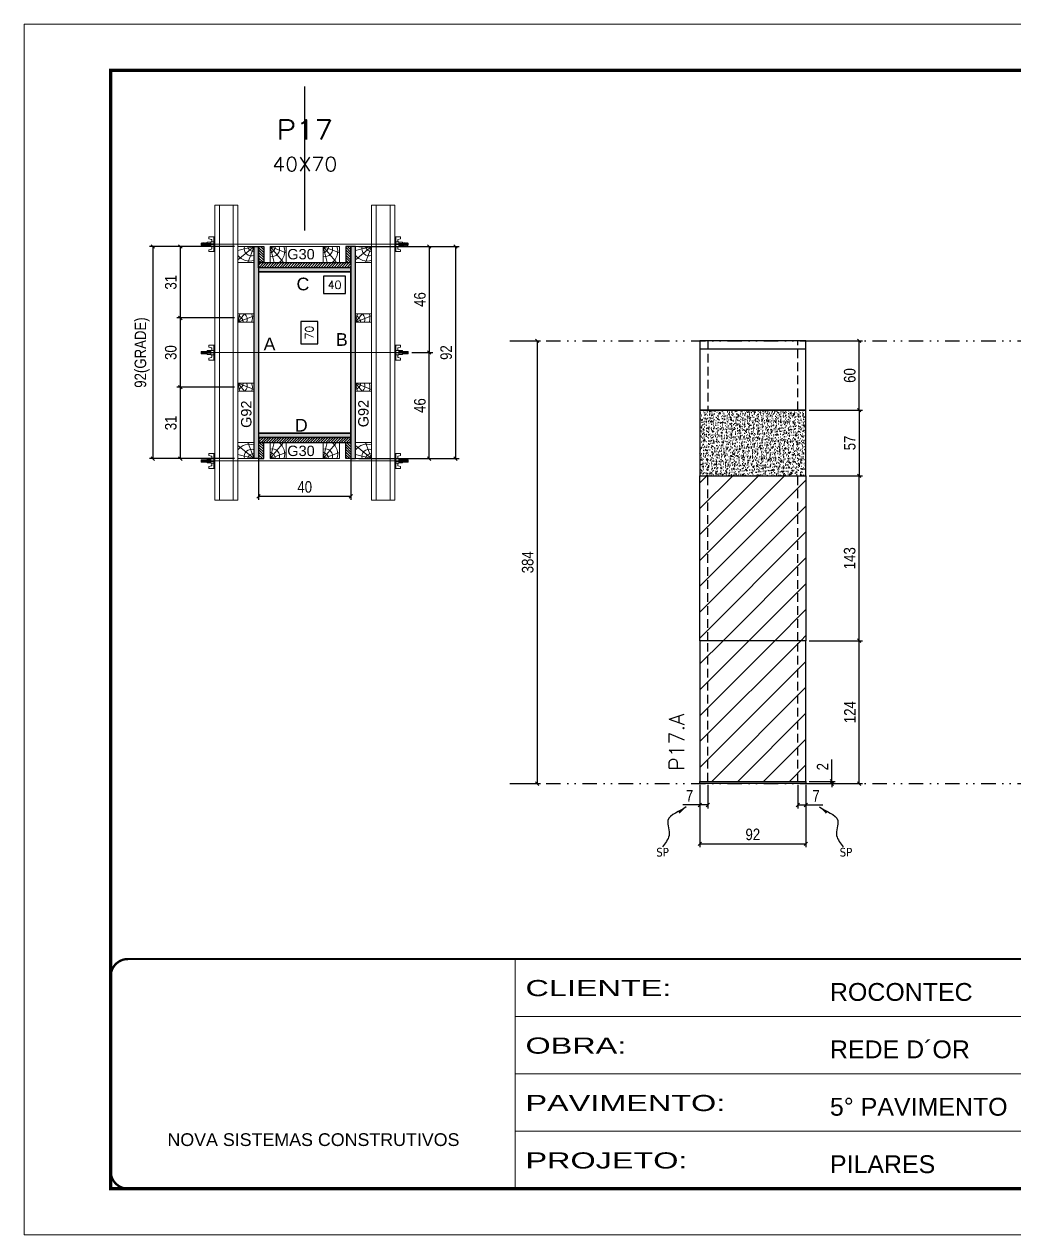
# Model space of a CAD drawing. Extents: x 28748 to 35002, y 14885 to 43501.
# Drawn here: x 33517 to 34375, y 35559 to 36609 of the extents above; entities that cross this region are included whole.
import ezdxf
from ezdxf.enums import TextEntityAlignment as Align

# ---------------------------------------------------------------- set-up
doc = ezdxf.new("R2010")
doc.units = 0
for name, pattern in [('CONTINUO', [0]), ('DASHED', [0.75, 0.5, -0.25]), ('DIVIDE2', [0.625, 0.25, -0.125, 0, -0.125, 0, -0.125]), ('HIDDEN', [0.375, 0.25, -0.125])]:
    doc.linetypes.add(name, pattern=pattern)
for name, color, linetype in [('CHAPA', 1, 'Continuous'), ('COTA', 241, 'Continuous'), ('MEIO_PONT', 93, 'Continuous'), ('Nível', 160, 'Continuous'), ('Painéis', 200, 'Continuous'), ('SARR_2.2x7', 40, 'Continuous'), ('SARRAFO', 251, 'Continuous'), ('Sarrafo de Pressão', 42, 'HIDDEN'), ('texto', 7, 'Continuous'), ('Texto de Titulo', 7, 'Continuous'), ('Texto Qtd Sarr', 242, 'Continuous'), ('TEXTO_GERAL', 7, 'Continuous')]:
    doc.layers.add(name, color=color, linetype=linetype)
for name, color, linetype, lineweight in [('Folhas', 255, 'Continuous', 9), ('Hachura', 251, 'Continuous', 9), ('Madeira', 126, 'Continuous', 18), ('Perfil Metálico', 224, 'Continuous', 18), ('SARRAFO DE PRESSAO', 251, 'DASHED', 9), ('Texto Seção', 7, 'Continuous', 15)]:
    doc.layers.add(name, color=color, linetype=linetype, lineweight=lineweight)
doc.styles.add('ARIAL', font='arial.ttf')
doc.styles.add('COTA TECNICA', font='techl___.ttf', dxfattribs={"height": 10})
doc.styles.add('COTA TECNICA 2X', font='techl___.ttf', dxfattribs={"height": 10})
doc.styles.add('COTA TECNICA-50', font='techl___.ttf', dxfattribs={"height": 10})
doc.styles.add('REGUA-120', font='ROMANS.shx', dxfattribs={"height": 15})
doc.styles.add('ROMANS', font='romans.shx')
doc.styles.add('SANSSERIF', font='sas_____.pfb')
doc.styles.get("Standard").update_dxf_attribs({"font": 'arial.ttf'})
doc.styles.add('Tecnologia', font='')
doc.styles.get('Tecnologia').set_extended_font_data('Forgotten Futurist')
doc.dimstyles.new('COTA PAINEL-50', dxfattribs={"dimtxt": 10, "dimasz": 3, "dimexe": 3, "dimexo": 3, "dimgap": 3, "dimtad": 1, "dimdec": 1, "dimzin": 12, "dimdsep": 46, "dimtxsty": 'COTA TECNICA-50', "dimblk1": 'OBLIQUE', "dimblk2": 'OBLIQUE', "dimsah": 1, "dimcen": 0.9, "dimclrd": 4, "dimclre": 4, "dimclrt": 240, "dimadec": 1, "dimazin": 3, "dimtfac": 1, "dimtdec": 1, "dimtmove": 0, "dimatfit": 3, "dimfxl": 1, "dimtolj": 1, "dimtzin": 12, "dimarcsym": 0})
doc.dimstyles.new('PAINEL', dxfattribs={"dimtxt": 10, "dimasz": 3, "dimexe": 3, "dimexo": 3, "dimgap": 3, "dimtad": 1, "dimdec": 1, "dimzin": 12, "dimdsep": 46, "dimtxsty": 'COTA TECNICA', "dimblk1": 'OBLIQUE', "dimblk2": 'OBLIQUE', "dimsah": 1, "dimcen": 0.9, "dimclrd": 4, "dimclre": 4, "dimclrt": 240, "dimadec": 1, "dimazin": 3, "dimtfac": 1, "dimtdec": 1, "dimtmove": 0, "dimatfit": 3, "dimfxl": 1, "dimtolj": 1, "dimtzin": 12, "dimarcsym": 0})
doc.dimstyles.new('SECAO PILAR', dxfattribs={"dimtxt": 10, "dimasz": 3, "dimexe": 3, "dimexo": 3, "dimgap": 3, "dimtad": 1, "dimdec": 1, "dimlfac": 0.5, "dimzin": 12, "dimdsep": 46, "dimtxsty": 'COTA TECNICA 2X', "dimblk1": 'OBLIQUE', "dimblk2": 'OBLIQUE', "dimsah": 1, "dimcen": 0.9, "dimclrd": 256, "dimclre": 256, "dimclrt": 256, "dimadec": 1, "dimazin": 3, "dimtfac": 1, "dimtdec": 1, "dimtmove": 0, "dimatfit": 3, "dimfxl": 1, "dimtolj": 1, "dimtzin": 12, "dimarcsym": 0})
doc.dimstyles.new('SECÇÃO 2', dxfattribs={"dimtxt": 7, "dimasz": 6, "dimexe": 0.18, "dimexo": 2, "dimgap": -4, "dimtad": 3, "dimdec": 1, "dimlfac": 0.5, "dimzin": 12, "dimdsep": 46, "dimtxsty": 'ROMANS', "dimblk": 'ARCHTICK', "dimcen": 0.09, "dimse1": 1, "dimse2": 1, "dimsd1": 1, "dimsd2": 1, "dimclrd": 180, "dimclre": 5, "dimclrt": 1, "dimadec": 0, "dimazin": 3, "dimtfac": 1, "dimtdec": 1, "dimtofl": 0, "dimtmove": 0, "dimatfit": 3, "dimldrblk": 'ARCHTICK', "dimfxl": 1, "dimtolj": 1, "dimtzin": 0, "dimarcsym": 0})
doc.dimstyles.get("Standard").update_dxf_attribs({"dimtxt": 0.18, "dimasz": 0.18, "dimexe": 0.18, "dimexo": 0.0625, "dimgap": 0.09, "dimtad": 0, "dimtih": 1, "dimtoh": 1, "dimdec": 4, "dimzin": 0, "dimdsep": 46, "dimtxsty": 'Standard', "dimcen": 0.09, "dimadec": 0, "dimazin": 0, "dimtfac": 1, "dimtdec": 4, "dimtofl": 0, "dimtmove": 0, "dimatfit": 3, "dimfxl": 1, "dimtolj": 1, "dimtzin": 0, "dimarcsym": 0})
pattern_1 = [(45, (28969.309, 35568.31), (-11.22532, 11.22532), [])]

# ---------------------------------------------------------------- blocks, each defined once
blk = doc.blocks.new('9999999999')
at = {"color": 30, "linetype": 'CONTINUO'}
for p, q in [((98564.6, 34230.2), (98564.6, 34429.4)), ((98564.6, 34379.6), (99584, 34379.6)), ((98564.6, 34329.8), (99488, 34329.8)), ((98564.6, 34280), (99488, 34280))]:
    blk.add_line(p, q, dxfattribs=at)
at = {"color": 30, "linetype": 'CONTINUO', "const_width": 2}
blk.add_lwpolyline([(99584, 34230.2), (99584, 34414.4, 0.414214), (99569, 34429.4), (98229, 34429.4, 0.414214), (98214, 34414.4), (98214, 34245.2, 0.414214), (98229, 34230.2), (99584, 34230.2)], format="xyb", dxfattribs=at)
at = {"layer": 'Folhas'}
blk.add_lwpolyline([(98139, 34190.2), (99624, 34190.2), (99624, 35240.2), (98139, 35240.2)], close=True, dxfattribs=at)
at = {"layer": 'Folhas', "color": 30, "const_width": 3}
blk.add_lwpolyline([(98214, 34230.2), (99584, 34230.2), (99584, 35200.2), (98214, 35200.2)], close=True, dxfattribs=at)
at = {"color": 7, "linetype": 'Continuous', "ltscale": 5, "style": 'ARIAL'}
for s, height, p in [('ROCONTEC', 15.48, (98837.7, 34393.1)), ('REDE D´OR', 15.48, (98837.7, 34343.3)), ('5° PAVIMENTO', 15.483, (98837.7, 34293.5)), ('NOVA SISTEMAS CONSTRUTIVOS', 11.059, (98263.2, 34267.2)), ('PILARES', 15.48, (98837.7, 34243.7))]:
    blk.add_text(s, height=height, dxfattribs=at).set_placement(p)
at = {"layer": 'Folhas', "color": 7, "style": 'Tecnologia', "width": 1.5}
for s, p in [('CLIENTE:', (98573.7, 34397.2)), ('OBRA:', (98573.7, 34347.3)), ('PAVIMENTO:', (98573.7, 34297.5)), ('PROJETO:', (98573.7, 34247.7))]:
    blk.add_text(s, height=14, dxfattribs=at).set_placement(p)
blk = doc.blocks.new('titulo1')
at = {"layer": 'Defpoints', "color": 252, "linetype": 'HIDDEN', "ltscale": 2}
blk.add_line((0, 0), (0, 125), dxfattribs=at)
at = {"layer": 'Defpoints', "style": 'ROMANS', "oblique": 15}
blk.add_attdef('FOLHA', text='', height=10, dxfattribs=at).set_placement((0, 15.6), align=Align.MIDDLE_CENTER)
at = {"layer": 'Texto Qtd Sarr', "color": 3, "style": 'ROMANS', "oblique": 15}
for tag, height, p in [('TITULO', 17, (0, 71.4)), ('SEÇÃO', 12, (0, 41.5))]:
    blk.add_attdef(tag, text='', height=height, dxfattribs=at).set_placement(p, align=Align.MIDDLE_CENTER)
blk = doc.blocks.new('_Oblique')
at = {"color": 0, "linetype": 'ByBlock', "lineweight": -2}
blk.add_line((-0.5, -0.5), (0.5, 0.5), dxfattribs=at)
blk = doc.blocks.new('*D1699')
at = {"layer": 'COTA', "color": 4, "linetype": 'ByBlock', "lineweight": -2, "transparency": 16777216}
for p, q in [((33941, 36334.6), (33964.7, 36334.6)), ((33961.7, 36334.6), (33961.7, 35950.6)), ((33941, 35950.6), (33964.7, 35950.6))]:
    blk.add_line(p, q, dxfattribs=at)
at = {"layer": 'Defpoints', "color": 0, "linetype": 'ByBlock', "transparency": 16777216}
for p in [(33938, 36334.6), (33938, 35950.6), (33961.7, 35950.6)]:
    blk.add_point(p, dxfattribs=at)
at = {"layer": 'COTA', "color": 4, "linetype": 'ByBlock', "lineweight": -2, "transparency": 16777216, "xscale": 3, "yscale": 3, "zscale": 3}
for p, rotation in [((33961.7, 36334.6), 90), ((33961.7, 35950.6), 270)]:
    blk.add_blockref('_Oblique', p, dxfattribs=dict(at, rotation=rotation))
at = {"layer": 'COTA', "color": 240, "linetype": 'ByBlock', "transparency": 16777216, "insert": (33953.5, 36142.6), "char_height": 10, "attachment_point": 5, "rotation": 90, "style": 'COTA TECNICA'}
blk.add_mtext('\\A1;384', dxfattribs=at)
blk = doc.blocks.new('*D625')
at = {"layer": 'COTA', "color": 4, "lineweight": -2, "transparency": 16777216}
for p, q in [((34102.7, 35949.6), (34102.7, 35895.4)), ((34194.7, 35949.6), (34194.7, 35895.4)), ((34102.7, 35898.4), (34194.7, 35898.4))]:
    blk.add_line(p, q, dxfattribs=at)
at = {"layer": 'Defpoints', "color": 0, "transparency": 16777216}
for p in [(34102.7, 35952.6), (34194.7, 35952.6), (34194.7, 35898.4)]:
    blk.add_point(p, dxfattribs=at)
at = {"layer": 'COTA', "color": 4, "lineweight": -2, "transparency": 16777216, "xscale": 3, "yscale": 3, "zscale": 3, "rotation": 180}
blk.add_blockref('_Oblique', (34102.7, 35898.4), dxfattribs=at)
at = {"layer": 'COTA', "color": 4, "lineweight": -2, "transparency": 16777216, "xscale": 3, "yscale": 3, "zscale": 3}
blk.add_blockref('_Oblique', (34194.7, 35898.4), dxfattribs=at)
at = {"layer": 'COTA', "color": 240, "transparency": 16777216, "insert": (34148.7, 35906.5), "char_height": 10, "attachment_point": 5, "style": 'COTA TECNICA'}
blk.add_mtext('\\A1;92', dxfattribs=at)
blk = doc.blocks.new('*D626')
at = {"layer": 'COTA', "color": 4, "lineweight": -2, "transparency": 16777216}
for p, q in [((34197.7, 36074.6), (34243.9, 36074.6)), ((34240.9, 35950.6), (34240.9, 36074.6)), ((34197.7, 35950.6), (34243.9, 35950.6))]:
    blk.add_line(p, q, dxfattribs=at)
at = {"layer": 'Defpoints', "color": 0, "transparency": 16777216}
for p in [(34194.7, 36074.6), (34240.9, 36074.6), (34194.7, 35950.6)]:
    blk.add_point(p, dxfattribs=at)
at = {"layer": 'COTA', "color": 4, "lineweight": -2, "transparency": 16777216, "xscale": 3, "yscale": 3, "zscale": 3}
for p, rotation in [((34240.9, 36074.6), 90), ((34240.9, 35950.6), 270)]:
    blk.add_blockref('_Oblique', p, dxfattribs=dict(at, rotation=rotation))
at = {"layer": 'COTA', "color": 240, "transparency": 16777216, "insert": (34232.9, 36012.6), "char_height": 10, "attachment_point": 5, "rotation": 90, "style": 'COTA TECNICA-50'}
blk.add_mtext('\\A1;124', dxfattribs=at)
blk = doc.blocks.new('*D627')
at = {"layer": 'COTA', "color": 4, "lineweight": -2, "transparency": 16777216}
for p, q in [((34217.2, 35952.6), (34217.2, 35971.4)), ((34197.7, 35952.6), (34220.2, 35952.6)), ((34217.2, 35950.6), (34217.2, 35952.6)), ((34197.7, 35950.6), (34220.2, 35950.6)), ((34217.2, 35950.6), (34217.2, 35947.6))]:
    blk.add_line(p, q, dxfattribs=at)
at = {"layer": 'Defpoints', "color": 0, "transparency": 16777216}
for p in [(34194.7, 35952.6), (34194.7, 35950.6), (34217.2, 35950.6)]:
    blk.add_point(p, dxfattribs=at)
at = {"layer": 'COTA', "color": 4, "lineweight": -2, "transparency": 16777216, "xscale": 3, "yscale": 3, "zscale": 3}
for p, rotation in [((34217.2, 35952.6), 270), ((34217.2, 35950.6), 90)]:
    blk.add_blockref('_Oblique', p, dxfattribs=dict(at, rotation=rotation))
at = {"layer": 'COTA', "color": 240, "transparency": 16777216, "insert": (34209.2, 35965.3), "char_height": 10, "attachment_point": 5, "rotation": 90, "style": 'COTA TECNICA-50'}
blk.add_mtext('\\A1;2', dxfattribs=at)
blk = doc.blocks.new('*D628')
at = {"layer": 'COTA', "color": 4, "lineweight": -2, "transparency": 16777216}
for p, q in [((34102.7, 35947.6), (34102.7, 35929.1)), ((34109.7, 35949.6), (34109.7, 35929.1)), ((34102.7, 35932.1), (34088, 35932.1)), ((34109.7, 35932.1), (34102.7, 35932.1))]:
    blk.add_line(p, q, dxfattribs=at)
at = {"layer": 'Defpoints', "color": 0, "transparency": 16777216}
for p in [(34109.7, 35952.6), (34102.7, 35950.6), (34102.7, 35932.1)]:
    blk.add_point(p, dxfattribs=at)
at = {"layer": 'COTA', "color": 4, "lineweight": -2, "transparency": 16777216, "xscale": 3, "yscale": 3, "zscale": 3, "rotation": 180}
blk.add_blockref('_Oblique', (34102.7, 35932.1), dxfattribs=at)
at = {"layer": 'COTA', "color": 4, "lineweight": -2, "transparency": 16777216, "xscale": 3, "yscale": 3, "zscale": 3}
blk.add_blockref('_Oblique', (34109.7, 35932.1), dxfattribs=at)
at = {"layer": 'COTA', "color": 240, "transparency": 16777216, "insert": (34093.8, 35940.1), "char_height": 10, "attachment_point": 5, "style": 'COTA TECNICA-50'}
blk.add_mtext('\\A1;7', dxfattribs=at)
blk = doc.blocks.new('*D629')
at = {"layer": 'COTA', "color": 4, "lineweight": -2, "transparency": 16777216}
for p, q in [((34187.7, 35949.6), (34187.7, 35929.1)), ((34194.7, 35947.6), (34194.7, 35929.1)), ((34187.7, 35932.1), (34194.7, 35932.1)), ((34194.7, 35932.1), (34209.4, 35932.1))]:
    blk.add_line(p, q, dxfattribs=at)
at = {"layer": 'Defpoints', "color": 0, "transparency": 16777216}
for p in [(34187.7, 35952.6), (34194.7, 35950.6), (34194.7, 35932.1)]:
    blk.add_point(p, dxfattribs=at)
at = {"layer": 'COTA', "color": 4, "lineweight": -2, "transparency": 16777216, "xscale": 3, "yscale": 3, "zscale": 3, "rotation": 180}
blk.add_blockref('_Oblique', (34187.7, 35932.1), dxfattribs=at)
at = {"layer": 'COTA', "color": 4, "lineweight": -2, "transparency": 16777216, "xscale": 3, "yscale": 3, "zscale": 3}
blk.add_blockref('_Oblique', (34194.7, 35932.1), dxfattribs=at)
at = {"layer": 'COTA', "color": 240, "transparency": 16777216, "insert": (34203.6, 35940.1), "char_height": 10, "attachment_point": 5, "style": 'COTA TECNICA-50'}
blk.add_mtext('\\A1;7', dxfattribs=at)
blk = doc.blocks.new('*D570')
at = {"layer": 'COTA', "color": 180, "lineweight": -2, "transparency": 16777216}
for p, q in [((33771.6, 36351.5), (33756.6, 36351.5)), ((33756.6, 36351.5), (33756.6, 36332.2)), ((33771.6, 36332.2), (33771.6, 36351.5)), ((33756.6, 36332.2), (33771.6, 36332.2))]:
    blk.add_line(p, q, dxfattribs=at)
at = {"layer": 'Defpoints', "color": 0, "transparency": 16777216}
for p in [(33720.1, 36394.5), (33720.1, 36254.5), (33775.6, 36254.5)]:
    blk.add_point(p, dxfattribs=at)
at = {"layer": 'COTA', "color": 1, "transparency": 16777216, "insert": (33764.1, 36341.8), "char_height": 7, "attachment_point": 5, "rotation": 90, "style": 'ROMANS'}
blk.add_mtext('\\A1;70', dxfattribs=at)
blk = doc.blocks.new('_ArchTick')
at = {"color": 0, "linetype": 'ByBlock', "const_width": 0.15}
blk.add_lwpolyline([(-0.5, -0.5), (0.5, 0.5)], dxfattribs=at)
blk = doc.blocks.new('*D571')
at = {"layer": 'COTA', "lineweight": -2, "transparency": 16777216}
for p, q in [((33807.1, 36416.5), (33893.9, 36416.5)), ((33890.9, 36416.5), (33890.9, 36232.5)), ((33807.1, 36232.5), (33893.9, 36232.5))]:
    blk.add_line(p, q, dxfattribs=at)
at = {"layer": 'Defpoints', "color": 0, "transparency": 16777216}
for p in [(33804.1, 36416.5), (33804.1, 36232.5), (33890.9, 36232.5)]:
    blk.add_point(p, dxfattribs=at)
at = {"layer": 'COTA', "lineweight": -2, "transparency": 16777216, "xscale": 3, "yscale": 3, "zscale": 3}
for p, rotation in [((33890.9, 36416.5), 90), ((33890.9, 36232.5), 270)]:
    blk.add_blockref('_Oblique', p, dxfattribs=dict(at, rotation=rotation))
at = {"layer": 'COTA', "transparency": 16777216, "insert": (33882.8, 36324.5), "char_height": 10, "attachment_point": 5, "rotation": 90, "style": 'COTA TECNICA 2X'}
blk.add_mtext('\\A1;92', dxfattribs=at)
blk = doc.blocks.new('*D572')
at = {"layer": 'COTA', "lineweight": -2, "transparency": 16777216}
for p, q in [((33841.1, 36416.5), (33871.1, 36416.5)), ((33868.1, 36416.5), (33868.1, 36324.5)), ((33852.9, 36324.5), (33871.1, 36324.5))]:
    blk.add_line(p, q, dxfattribs=at)
at = {"layer": 'Defpoints', "color": 0, "transparency": 16777216}
for p in [(33838.1, 36416.5), (33849.9, 36324.5), (33868.1, 36324.5)]:
    blk.add_point(p, dxfattribs=at)
at = {"layer": 'COTA', "lineweight": -2, "transparency": 16777216, "xscale": 3, "yscale": 3, "zscale": 3}
for p, rotation in [((33868.1, 36416.5), 90), ((33868.1, 36324.5), 270)]:
    blk.add_blockref('_Oblique', p, dxfattribs=dict(at, rotation=rotation))
at = {"layer": 'COTA', "transparency": 16777216, "insert": (33860, 36370.5), "char_height": 10, "attachment_point": 5, "rotation": 90, "style": 'COTA TECNICA 2X'}
blk.add_mtext('\\A1;46', dxfattribs=at)
blk = doc.blocks.new('*D573')
at = {"layer": 'COTA', "lineweight": -2, "transparency": 16777216}
for p, q in [((33852.9, 36324.5), (33871.1, 36324.5)), ((33868.1, 36232.5), (33868.1, 36324.5)), ((33841.1, 36232.5), (33871.1, 36232.5))]:
    blk.add_line(p, q, dxfattribs=at)
at = {"layer": 'Defpoints', "color": 0, "transparency": 16777216}
for p in [(33849.9, 36324.5), (33868.1, 36324.5), (33838.1, 36232.5)]:
    blk.add_point(p, dxfattribs=at)
at = {"layer": 'COTA', "lineweight": -2, "transparency": 16777216, "xscale": 3, "yscale": 3, "zscale": 3}
for p, rotation in [((33868.1, 36324.5), 90), ((33868.1, 36232.5), 270)]:
    blk.add_blockref('_Oblique', p, dxfattribs=dict(at, rotation=rotation))
at = {"layer": 'COTA', "transparency": 16777216, "insert": (33860, 36278.5), "char_height": 10, "attachment_point": 5, "rotation": 90, "style": 'COTA TECNICA 2X'}
blk.add_mtext('\\A1;46', dxfattribs=at)
blk = doc.blocks.new('*D574')
at = {"layer": 'COTA', "color": 180, "lineweight": -2, "transparency": 16777216}
for p, q in [((33795.6, 36390.7), (33776.3, 36390.7)), ((33776.3, 36390.7), (33776.3, 36375.7)), ((33795.6, 36375.7), (33795.6, 36390.7)), ((33776.3, 36375.7), (33795.6, 36375.7))]:
    blk.add_line(p, q, dxfattribs=at)
at = {"layer": 'Defpoints', "color": 0, "transparency": 16777216}
for p in [(33720.1, 36394.5), (33800.1, 36394.5), (33800.1, 36371.7)]:
    blk.add_point(p, dxfattribs=at)
at = {"layer": 'COTA', "color": 1, "transparency": 16777216, "insert": (33786, 36383.2), "char_height": 7, "attachment_point": 5, "style": 'ROMANS'}
blk.add_mtext('\\A1;40', dxfattribs=at)
blk = doc.blocks.new('PONTALETE')
at = {"layer": 'Madeira'}
for q in [(2.71, 7), (7, 5.76), (7, 1.74)]:
    blk.add_line((0, 0), q, dxfattribs=at)
blk.add_lwpolyline([(0, 0), (7, 0), (7, 7), (0, 7)], close=True, dxfattribs=at)
for centre, radius, start, end in [((2.04, 0.06), 6.23, 37.2818, 109.0913), ((1.09, 0.9), 3.19, 343.603, 109.9847), ((-0.21, -0.78), 3.09, 14.6322, 86.0383)]:
    blk.add_arc(centre, radius, start, end, dxfattribs=at)
blk = doc.blocks.new('*D575')
at = {"layer": 'COTA', "lineweight": -2, "transparency": 16777216}
for p, q in [((33699.1, 36416.5), (33625.4, 36416.5)), ((33628.4, 36416.5), (33628.4, 36232.5)), ((33699.1, 36232.5), (33625.4, 36232.5))]:
    blk.add_line(p, q, dxfattribs=at)
at = {"layer": 'Defpoints', "color": 0, "transparency": 16777216}
for p in [(33702.1, 36416.5), (33628.4, 36232.5), (33702.1, 36232.5)]:
    blk.add_point(p, dxfattribs=at)
at = {"layer": 'COTA', "lineweight": -2, "transparency": 16777216, "xscale": 3, "yscale": 3, "zscale": 3}
for p, rotation in [((33628.4, 36416.5), 90), ((33628.4, 36232.5), 270)]:
    blk.add_blockref('_Oblique', p, dxfattribs=dict(at, rotation=rotation))
at = {"layer": 'COTA', "transparency": 16777216, "insert": (33619.1, 36324.5), "char_height": 10, "attachment_point": 5, "rotation": 90, "style": 'COTA TECNICA 2X'}
blk.add_mtext('\\A1;92(GRADE)', dxfattribs=at)
blk = doc.blocks.new('MEIO PONTALETE')
at = {"layer": 'Madeira'}
for q in [(2.71, 7), (3.5, 2.88), (3.5, 0.87)]:
    blk.add_line((0, 0), q, dxfattribs=at)
blk.add_lwpolyline([(0, 0), (3.5, 0), (3.5, 7), (0, 7)], close=True, dxfattribs=at)
for centre, radius, start, end in [((2.04, 0.06), 6.23, 76.4499, 109.0913), ((1.09, 0.9), 3.19, 40.9063, 109.9847), ((-0.21, -0.78), 3.09, 14.6322, 86.0383)]:
    blk.add_arc(centre, radius, start, end, dxfattribs=at)
blk = doc.blocks.new('*D576')
at = {"layer": 'COTA', "lineweight": -2, "transparency": 16777216}
for p, q in [((33699.1, 36294.5), (33649.2, 36294.5)), ((33652.2, 36294.5), (33652.2, 36232.5)), ((33699.1, 36232.5), (33649.2, 36232.5))]:
    blk.add_line(p, q, dxfattribs=at)
at = {"layer": 'Defpoints', "color": 0, "transparency": 16777216}
for p in [(33702.1, 36294.5), (33652.2, 36232.5), (33702.1, 36232.5)]:
    blk.add_point(p, dxfattribs=at)
at = {"layer": 'COTA', "lineweight": -2, "transparency": 16777216, "xscale": 3, "yscale": 3, "zscale": 3}
for p, rotation in [((33652.2, 36294.5), 90), ((33652.2, 36232.5), 270)]:
    blk.add_blockref('_Oblique', p, dxfattribs=dict(at, rotation=rotation))
at = {"layer": 'COTA', "transparency": 16777216, "insert": (33644, 36263.5), "char_height": 10, "attachment_point": 5, "rotation": 90, "style": 'COTA TECNICA 2X'}
blk.add_mtext('\\A1;31', dxfattribs=at)
blk = doc.blocks.new('C')
at = {"layer": 'Hachura', "color": 0}
for p, q in [((0, 3.22), (0, -3.22)), ((0.45, 3.22), (0, 3.22)), ((0.46, 3.16), (0, 3.16)), ((0.46, 3.05), (0, 3.05)), ((0.46, 2.88), (0, 2.88)), ((0, 2.75), (0, -1.16)), ((0.46, 2.65), (0, 2.65)), ((0.46, 2.23), (0, 2.23)), ((0.46, 1.51), (0, 1.51)), ((0.39, 0.49), (0.17, 0.49)), ((0.45, -3.23), (0.45, 3.22)), ((0.45, 3.22), (2.58, 3.22)), ((1.74, 0.97), (0.45, 0.97)), ((1.45, 0.1), (0.45, 0.1)), ((1.35, 1.94), (1.35, 0.96)), ((2.58, 2.39), (1.47, 2.09)), ((1.74, -0.97), (1.74, 0.97)), ((1.74, 0.97), (1.74, 0.84)), ((1.74, 0.97), (1.74, 0.84)), ((1.74, 0.84), (3.35, 0.84)), ((3.35, 0.45), (1.74, 0.45)), ((2.58, 3.22), (2.58, 2.39)), ((3.32, 0.84), (3.32, -0.84)), ((3.35, 0.84), (3.35, -0.84)), ((3.68, 0.45), (3.35, 0.45)), ((3.84, -0.52), (3.35, 0.45)), ((3.35, 0.06), (3.67, -0.57)), ((3.68, 0.45), (4.16, -0.52)), ((3.72, 0.5), (4.25, -0.57)), ((4.37, -0.55), (3.83, 0.53)), ((4.15, 0.45), (3.93, 0.45)), ((4.42, -0.52), (3.93, 0.45)), ((4.15, 0.45), (4.26, 0.45)), ((4.26, 0.45), (4.74, -0.52)), ((4.3, 0.5), (4.83, -0.57)), ((4.95, -0.55), (4.41, 0.53)), ((4.51, 0.45), (4.84, 0.45)), ((5, -0.52), (4.51, 0.45)), ((4.84, 0.45), (5.32, -0.52)), ((4.88, 0.5), (5.41, -0.57)), ((5.53, -0.55), (4.99, 0.53)), ((5.58, -0.52), (5.09, 0.45)), ((5.42, 0.45), (5.09, 0.45)), ((5.58, -0.52), (5.09, 0.45)), ((5.42, 0.45), (5.74, -0.19)), ((5.46, 0.5), (5.74, -0.07)), ((5.74, 0.19), (5.57, 0.53)), ((5.74, 0.32), (5.68, 0.45)), ((5.68, 0.45), (5.74, 0.45)), ((5.74, 0.45), (5.9, 0.29)), ((5.74, 0.45), (5.74, -0.52)), ((5.9, -0.36), (5.9, 0.29)), ((0.45, 0), (0, 0)), ((0.46, -1.52), (0, -1.52)), ((0.46, -2.23), (0, -2.23)), ((0.46, -2.65), (0, -2.65)), ((0.46, -2.88), (0, -2.88)), ((0.46, -3.05), (0, -3.05)), ((0.46, -3.16), (0, -3.16)), ((0, -3.22), (2.57, -3.22)), ((0.08, -0.48), (0.29, -0.48)), ((0.29, -0.48), (0.4, -0.48)), ((0.45, 0), (0.45, -0.97)), ((0.45, -0.16), (1.45, -0.16)), ((0.45, -0.65), (0.45, -0.32)), ((0.45, -3.23), (0.45, -0.65)), ((0.45, -0.97), (1.74, -0.97)), ((1.35, -1.94), (1.35, -0.97)), ((2.58, -2.39), (1.47, -2.1)), ((3.35, -0.32), (1.74, -0.32)), ((3.35, -0.84), (1.74, -0.84)), ((2.58, -3.23), (2.58, -2.39)), ((3.35, -0.07), (3.58, -0.52)), ((3.35, -0.52), (3.58, -0.52)), ((3.84, -0.52), (4.16, -0.52)), ((4.42, -0.52), (4.74, -0.52)), ((4.63, -0.52), (4.74, -0.52)), ((5, -0.52), (5.32, -0.52)), ((5.58, -0.52), (5.74, -0.52)), ((5.74, -0.52), (5.9, -0.36)), ((5.74, -0.52), (5.74, -0.52))]:
    blk.add_line(p, q, dxfattribs=at)
for centre, radius, start, end in [((1.52, 1.94), 0.161, 104.7436, 180), ((1.44, -0.03), 0.129, 272.695, 87.305), ((3.81, 0.39), 0.143, 25.5688, 154.4312), ((4.39, 0.39), 0.143, 25.5688, 154.4312), ((4.97, 0.39), 0.143, 25.5688, 154.4312), ((5.55, 0.39), 0.143, 25.5688, 154.4312), ((0.17, -0.37), 0.174, 221.744, 317.8592), ((1.52, -1.94), 0.161, 180, 255.2564), ((3.71, -0.4), 0.174, 222.1408, 318.256), ((4.29, -0.4), 0.174, 222.1408, 318.256), ((4.87, -0.4), 0.174, 222.1408, 318.256), ((5.45, -0.4), 0.174, 222.1408, 318.256), ((5.61, -0.4), 0.174, 317.8592, 318.256)]:
    blk.add_arc(centre, radius, start, end, dxfattribs=at)
blk = doc.blocks.new('*D577')
at = {"layer": 'COTA', "lineweight": -2, "transparency": 16777216}
for p, q in [((33699.1, 36416.5), (33649.2, 36416.5)), ((33652.2, 36416.5), (33652.2, 36354.5)), ((33699.1, 36354.5), (33649.2, 36354.5))]:
    blk.add_line(p, q, dxfattribs=at)
at = {"layer": 'Defpoints', "color": 0, "transparency": 16777216}
for p in [(33702.1, 36416.5), (33652.2, 36354.5), (33702.1, 36354.5)]:
    blk.add_point(p, dxfattribs=at)
at = {"layer": 'COTA', "lineweight": -2, "transparency": 16777216, "xscale": 3, "yscale": 3, "zscale": 3}
for p, rotation in [((33652.2, 36416.5), 90), ((33652.2, 36354.5), 270)]:
    blk.add_blockref('_Oblique', p, dxfattribs=dict(at, rotation=rotation))
at = {"layer": 'COTA', "transparency": 16777216, "insert": (33644, 36385.5), "char_height": 10, "attachment_point": 5, "rotation": 90, "style": 'COTA TECNICA 2X'}
blk.add_mtext('\\A1;31', dxfattribs=at)
blk = doc.blocks.new('*D578')
at = {"layer": 'COTA', "lineweight": -2, "transparency": 16777216}
for p, q in [((33699.1, 36354.5), (33649.2, 36354.5)), ((33652.2, 36354.5), (33652.2, 36294.5)), ((33699.1, 36294.5), (33649.2, 36294.5))]:
    blk.add_line(p, q, dxfattribs=at)
at = {"layer": 'Defpoints', "color": 0, "transparency": 16777216}
for p in [(33702.1, 36354.5), (33652.2, 36294.5), (33702.1, 36294.5)]:
    blk.add_point(p, dxfattribs=at)
at = {"layer": 'COTA', "lineweight": -2, "transparency": 16777216, "xscale": 3, "yscale": 3, "zscale": 3}
for p, rotation in [((33652.2, 36354.5), 90), ((33652.2, 36294.5), 270)]:
    blk.add_blockref('_Oblique', p, dxfattribs=dict(at, rotation=rotation))
at = {"layer": 'COTA', "transparency": 16777216, "insert": (33644, 36324.5), "char_height": 10, "attachment_point": 5, "rotation": 90, "style": 'COTA TECNICA 2X'}
blk.add_mtext('\\A1;30', dxfattribs=at)
blk = doc.blocks.new('*D1671')
at = {"layer": 'COTA', "lineweight": -2, "transparency": 16777216}
for p, q in [((33720.1, 36247.9), (33720.1, 36196.8)), ((33800.1, 36247.9), (33800.1, 36196.8)), ((33720.1, 36199.8), (33800.1, 36199.8))]:
    blk.add_line(p, q, dxfattribs=at)
at = {"layer": 'Defpoints', "color": 0, "transparency": 16777216}
for p in [(33720.1, 36250.9), (33800.1, 36250.9), (33800.1, 36199.8)]:
    blk.add_point(p, dxfattribs=at)
at = {"layer": 'COTA', "lineweight": -2, "transparency": 16777216, "xscale": 3, "yscale": 3, "zscale": 3, "rotation": 180}
blk.add_blockref('_Oblique', (33720.1, 36199.8), dxfattribs=at)
at = {"layer": 'COTA', "lineweight": -2, "transparency": 16777216, "xscale": 3, "yscale": 3, "zscale": 3}
blk.add_blockref('_Oblique', (33800.1, 36199.8), dxfattribs=at)
at = {"layer": 'COTA', "transparency": 16777216, "insert": (33760.1, 36207.9), "char_height": 10, "attachment_point": 5, "style": 'COTA TECNICA 2X'}
blk.add_mtext('\\A1;40', dxfattribs=at)
blk = doc.blocks.new('*D1672')
at = {"layer": 'COTA', "color": 4, "linetype": 'ByBlock', "lineweight": -2, "transparency": 16777216}
for p, q in [((34197.7, 36217.6), (34243.9, 36217.6)), ((34240.9, 36074.6), (34240.9, 36217.6)), ((34197.7, 36074.6), (34243.9, 36074.6))]:
    blk.add_line(p, q, dxfattribs=at)
at = {"layer": 'Defpoints', "color": 0, "linetype": 'ByBlock', "transparency": 16777216}
for p in [(34194.7, 36217.6), (34240.9, 36217.6), (34194.7, 36074.6)]:
    blk.add_point(p, dxfattribs=at)
at = {"layer": 'COTA', "color": 4, "linetype": 'ByBlock', "lineweight": -2, "transparency": 16777216, "xscale": 3, "yscale": 3, "zscale": 3}
for p, rotation in [((34240.9, 36217.6), 90), ((34240.9, 36074.6), 270)]:
    blk.add_blockref('_Oblique', p, dxfattribs=dict(at, rotation=rotation))
at = {"layer": 'COTA', "color": 240, "linetype": 'ByBlock', "transparency": 16777216, "insert": (34232.7, 36146.1), "char_height": 10, "attachment_point": 5, "rotation": 90, "style": 'COTA TECNICA'}
blk.add_mtext('\\A1;143', dxfattribs=at)
blk = doc.blocks.new('*D2368')
at = {"layer": 'COTA', "color": 4, "lineweight": -2, "transparency": 16777216}
for p, q in [((34197.7, 36274.6), (34243.9, 36274.6)), ((34240.9, 36274.6), (34240.9, 36217.6)), ((34197.7, 36217.6), (34243.9, 36217.6))]:
    blk.add_line(p, q, dxfattribs=at)
at = {"layer": 'Defpoints', "color": 0, "transparency": 16777216}
for p in [(34194.7, 36274.6), (34194.7, 36217.6), (34240.9, 36217.6)]:
    blk.add_point(p, dxfattribs=at)
at = {"layer": 'COTA', "color": 4, "lineweight": -2, "transparency": 16777216, "xscale": 3, "yscale": 3, "zscale": 3}
for p, rotation in [((34240.9, 36274.6), 90), ((34240.9, 36217.6), 270)]:
    blk.add_blockref('_Oblique', p, dxfattribs=dict(at, rotation=rotation))
at = {"layer": 'COTA', "color": 240, "transparency": 16777216, "insert": (34232.8, 36246.1), "char_height": 10, "attachment_point": 5, "rotation": 90, "style": 'COTA TECNICA'}
blk.add_mtext('\\A1;57', dxfattribs=at)
blk = doc.blocks.new('*D2369')
at = {"layer": 'COTA', "color": 4, "lineweight": -2, "transparency": 16777216}
for p, q in [((34197.7, 36334.6), (34243.9, 36334.6)), ((34240.9, 36274.6), (34240.9, 36334.6)), ((34197.7, 36274.6), (34243.9, 36274.6))]:
    blk.add_line(p, q, dxfattribs=at)
at = {"layer": 'Defpoints', "color": 0, "transparency": 16777216}
for p in [(34194.7, 36334.6), (34240.9, 36334.6), (34194.7, 36274.6)]:
    blk.add_point(p, dxfattribs=at)
at = {"layer": 'COTA', "color": 4, "lineweight": -2, "transparency": 16777216, "xscale": 3, "yscale": 3, "zscale": 3}
for p, rotation in [((34240.9, 36334.6), 90), ((34240.9, 36274.6), 270)]:
    blk.add_blockref('_Oblique', p, dxfattribs=dict(at, rotation=rotation))
at = {"layer": 'COTA', "color": 240, "transparency": 16777216, "insert": (34232.8, 36304.6), "char_height": 10, "attachment_point": 5, "rotation": 90, "style": 'COTA TECNICA'}
blk.add_mtext('\\A1;60', dxfattribs=at)

msp = doc.modelspace()

# ---------------------------------------------------------------- hatches: boundary and pattern name
at = {"layer": 'COTA', "linetype": 'ByBlock'}
h = msp.add_hatch(dxfattribs=at)
h.set_pattern_fill('AR-CONC', color=256, scale=0.03)
h.paths.add_polyline_path([(34194.7, 36274.58), (34102.7, 36274.58), (34102.7, 36217.58), (34194.7, 36217.58)])
at = {"layer": 'Hachura'}
h = msp.add_hatch(color=256, dxfattribs=at)
h.dxf.hatch_style = 1
h.paths.add_polyline_path([(33720.14, 36232.47), (33716.14, 36232.47), (33716.14, 36416.47), (33720.14, 36416.47)])
h = msp.add_hatch(color=256, dxfattribs=at)
h.dxf.hatch_style = 1
h.paths.add_polyline_path([(33720.14, 36232.47), (33716.14, 36232.47), (33716.14, 36416.47), (33720.14, 36416.47)])
h = msp.add_hatch(dxfattribs=at)
h.set_pattern_fill('ANSI31', color=256, scale=0.5, angle=90, style=0)
h.set_pattern_definition([(135, (10828.7293, 45540.4237), (-1.12253202, -1.12253202), [])])
h.paths.add_polyline_path([(33720.14, 36402.47), (33724.54, 36402.47), (33724.54, 36416.47), (33720.14, 36416.47)])
h = msp.add_hatch(dxfattribs=at)
h.set_pattern_fill('ANSI31', color=256, scale=0.5, angle=90, style=0)
h.set_pattern_definition([(135, (10870.7293, 45540.4237), (-1.12253202, -1.12253202), [])])
h.paths.add_polyline_path([(33800.14, 36402.47), (33795.74, 36402.47), (33795.74, 36416.47), (33800.14, 36416.47)])
h = msp.add_hatch(color=256, dxfattribs=at)
h.dxf.hatch_style = 1
h.paths.add_polyline_path([(33800.14, 36232.47), (33804.14, 36232.47), (33804.14, 36416.47), (33800.14, 36416.47)])
h = msp.add_hatch(color=256, dxfattribs=at)
h.dxf.hatch_style = 1
h.paths.add_polyline_path([(33800.14, 36232.47), (33804.14, 36232.47), (33804.14, 36416.47), (33800.14, 36416.47)])
h = msp.add_hatch(dxfattribs=at)
h.set_pattern_fill('ANSI31', color=256, scale=0.5, style=0)
h.set_pattern_definition([(45, (42894.0893, 59327.48), (-1.12253202, 1.12253202), [])])
h.paths.add_polyline_path([(33800.14, 36398.07), (33800.14, 36402.47), (33720.14, 36402.47), (33720.14, 36398.07)])
h = msp.add_hatch(color=256, dxfattribs=at)
h.dxf.hatch_style = 1
h.paths.add_polyline_path([(33720.14, 36398.07), (33720.14, 36394.47), (33800.14, 36394.47), (33800.14, 36398.07)])
h = msp.add_hatch(color=256, dxfattribs=at)
h.dxf.hatch_style = 1
h.paths.add_polyline_path([(33720.14, 36398.07), (33720.14, 36394.47), (33800.14, 36394.47), (33800.14, 36398.07)])
h = msp.add_hatch(color=256, dxfattribs=at)
h.dxf.hatch_style = 1
h.paths.add_polyline_path([(33720.14, 36254.47), (33720.14, 36250.87), (33800.14, 36250.87), (33800.14, 36254.47)])
h = msp.add_hatch(color=256, dxfattribs=at)
h.dxf.hatch_style = 1
h.paths.add_polyline_path([(33720.14, 36254.47), (33720.14, 36250.87), (33800.14, 36250.87), (33800.14, 36254.47)])
h = msp.add_hatch(dxfattribs=at)
h.set_pattern_fill('ANSI31', color=256, scale=0.5, style=0)
h.set_pattern_definition([(45, (42894.0893, 59353.48), (-1.12253202, 1.12253202), [])])
h.paths.add_polyline_path([(33800.14, 36250.87), (33800.14, 36246.47), (33720.14, 36246.47), (33720.14, 36250.87)])
h = msp.add_hatch(dxfattribs=at)
h.set_pattern_fill('ANSI31', color=256, scale=0.5, angle=90, style=0)
h.set_pattern_definition([(135, (10828.7293, 45735.4237), (-1.12253202, -1.12253202), [])])
h.paths.add_polyline_path([(33720.14, 36246.47), (33724.54, 36246.47), (33724.54, 36232.47), (33720.14, 36232.47)])
h = msp.add_hatch(dxfattribs=at)
h.set_pattern_fill('ANSI31', color=256, scale=0.5, angle=90, style=0)
h.set_pattern_definition([(135, (10870.7293, 45735.4237), (-1.12253202, -1.12253202), [])])
h.paths.add_polyline_path([(33800.14, 36246.47), (33795.74, 36246.47), (33795.74, 36232.47), (33800.14, 36232.47)])
h = msp.add_hatch(dxfattribs=at)
h.set_pattern_fill('ANSI31', color=256, scale=5)
h.set_pattern_definition(pattern_1)
h.paths.add_polyline_path([(34194.7, 36218.58), (34102.7, 36218.58), (34102.7, 36074.58), (34194.7, 36074.58)])
h = msp.add_hatch(dxfattribs=at)
h.set_pattern_fill('ANSI31', color=256, scale=5)
h.set_pattern_definition(pattern_1)
h.paths.add_polyline_path([(34194.7, 36074.58), (34102.7, 36074.58), (34102.7, 35952.58), (34194.7, 35952.58)])

# ---------------------------------------------------------------- linework, layer by layer
at = {"layer": 'CHAPA'}
for points in [[(33720.14, 36232.47), (33716.14, 36232.47), (33716.14, 36416.47), (33720.14, 36416.47)], [(33720.14, 36232.47), (33716.14, 36232.47), (33716.14, 36416.47), (33720.14, 36416.47)], [(33800.14, 36232.47), (33804.14, 36232.47), (33804.14, 36416.47), (33800.14, 36416.47)], [(33800.14, 36232.47), (33804.14, 36232.47), (33804.14, 36416.47), (33800.14, 36416.47)], [(33720.14, 36398.07), (33720.14, 36394.47), (33800.14, 36394.47), (33800.14, 36398.07)], [(33720.14, 36398.07), (33720.14, 36394.47), (33800.14, 36394.47), (33800.14, 36398.07)], [(33720.14, 36254.47), (33720.14, 36250.87), (33800.14, 36250.87), (33800.14, 36254.47)], [(33720.14, 36254.47), (33720.14, 36250.87), (33800.14, 36250.87), (33800.14, 36254.47)]]:
    msp.add_lwpolyline(points, close=True, dxfattribs=at)
at = {"layer": 'COTA', "linetype": 'ByBlock'}
msp.add_lwpolyline([(34102.7, 36217.58), (34194.7, 36217.58), (34194.7, 36274.58), (34102.7, 36274.58)], close=True, dxfattribs=at)
at = {"layer": 'Hachura'}
for p, q in [((33671.34, 36418.47), (33845.14, 36418.48)), ((33671.34, 36324.47), (33845.14, 36324.46)), ((33671.34, 36230.47), (33845.14, 36230.46))]:
    msp.add_line(p, q, dxfattribs=at)
at = {"layer": 'Madeira'}
for points in [[(33716.14, 36232.47), (33702.14, 36232.47), (33702.14, 36416.47), (33716.14, 36416.47)], [(33730.14, 36416.47), (33730.14, 36402.47), (33790.13, 36402.47), (33790.13, 36416.47)], [(33804.14, 36232.47), (33818.14, 36232.47), (33818.14, 36416.47), (33804.14, 36416.47)], [(33730.14, 36232.47), (33730.14, 36246.47), (33790.13, 36246.47), (33790.13, 36232.47)]]:
    msp.add_lwpolyline(points, close=True, dxfattribs=at)
at = {"layer": 'Nível', "color": 4, "linetype": 'DIVIDE2', "ltscale": 50}
for p, q in [((33938, 36334.58), (34948.34, 36334.58)), ((33938, 35950.58), (34948.34, 35950.58))]:
    msp.add_line(p, q, dxfattribs=at)
at = {"layer": 'Painéis'}
for p, q in [((34194.7, 36334.58), (34102.7, 36334.58)), ((34102.7, 36334.58), (34102.7, 36274.58)), ((34194.7, 36274.58), (34194.7, 36334.58)), ((34102.7, 36274.58), (34194.7, 36274.58))]:
    msp.add_line(p, q, dxfattribs=at)
for points in [[(33800.14, 36394.47), (33720.14, 36394.47), (33720.14, 36254.47), (33800.14, 36254.47)], [(34194.7, 36074.58), (34102.7, 36074.58), (34102.7, 36217.58), (34194.7, 36217.58)], [(34102.7, 35952.58), (34194.7, 35952.58), (34194.7, 36074.58), (34102.7, 36074.58)], [(34102.7, 35952.58), (34194.7, 35952.58), (34194.7, 35950.58), (34102.7, 35950.58)]]:
    msp.add_lwpolyline(points, close=True, dxfattribs=at)
msp.add_lwpolyline([(34102.7, 36217.58), (34194.7, 36217.58)], dxfattribs=at)
at = {"layer": 'Perfil Metálico'}
for points in [[(33682.14, 36196.47), (33702.14, 36196.47), (33702.14, 36452.47), (33682.14, 36452.47)], [(33698.14, 36452.47), (33686.14, 36452.47), (33686.14, 36196.47), (33698.14, 36196.47)], [(33838.14, 36196.47), (33818.14, 36196.47), (33818.14, 36452.47), (33838.14, 36452.47)], [(33822.14, 36452.47), (33834.14, 36452.47), (33834.14, 36196.47), (33822.14, 36196.47)]]:
    msp.add_lwpolyline(points, close=True, dxfattribs=at)
at = {"layer": 'SARR_2.2x7'}
msp.add_line((34194.7, 36327.58), (34102.7, 36327.58), dxfattribs=at)
at = {"layer": 'SARRAFO'}
for points in [[(33724.54, 36416.47), (33724.54, 36402.47), (33720.14, 36402.47), (33720.14, 36416.47)], [(33795.74, 36416.47), (33795.74, 36402.47), (33800.14, 36402.47), (33800.14, 36416.47)], [(33720.14, 36402.47), (33800.14, 36402.47), (33800.14, 36398.07), (33720.14, 36398.07)], [(33720.14, 36246.47), (33800.14, 36246.47), (33800.14, 36250.87), (33720.14, 36250.87)], [(33724.54, 36232.47), (33724.54, 36246.47), (33720.14, 36246.47), (33720.14, 36232.47)], [(33795.74, 36232.47), (33795.74, 36246.47), (33800.14, 36246.47), (33800.14, 36232.47)]]:
    msp.add_lwpolyline(points, close=True, dxfattribs=at)
at = {"layer": 'Sarrafo de Pressão', "ltscale": 30}
for p, q in [((34109.7, 36334.58), (34109.7, 36274.58)), ((34187.7, 36274.58), (34187.7, 36334.58)), ((34109.7, 36074.58), (34109.7, 36217.58)), ((34187.7, 36074.58), (34187.7, 36217.58)), ((34109.7, 35952.58), (34109.7, 36074.58)), ((34187.7, 35952.58), (34187.7, 36074.58))]:
    msp.add_line(p, q, dxfattribs=at)

# ---------------------------------------------------------------- block references
at = {"layer": 'Hachura', "linetype": 'Continuous', "yscale": 2, "zscale": 2, "rotation": 180}
for p, xscale in [((33682.14, 36418.47), 2), ((33838.14, 36418.47), -2)]:
    msp.add_blockref('C', p, dxfattribs=dict(at, xscale=xscale))
at = {"layer": 'Hachura', "linetype": 'Continuous', "yscale": 2, "zscale": 2}
for p, xscale in [((33682.14, 36324.47), -2), ((33838.14, 36324.47), 2), ((33682.14, 36230.47), -2), ((33838.14, 36230.47), 2)]:
    msp.add_blockref('C', p, dxfattribs=dict(at, xscale=xscale))
at = {"layer": 'MEIO_PONT'}
for name, p, xscale, yscale, zscale, rotation in [('PONTALETE', (33716.14, 36416.47), 2, 2, 2, 180), ('PONTALETE', (33730.14, 36416.47), 2, 2, 2, 270), ('PONTALETE', (33776.13, 36416.47), 2, 2, 2, 270), ('PONTALETE', (33818.14, 36416.47), 2, 2, 2, 180), ('MEIO PONTALETE', (33702.14, 36350.97), -1.999999997962732, 1.999999997962732, 1.999999997962732, 270), ('MEIO PONTALETE', (33804.14, 36350.97), -1.999999997962732, 1.999999997962732, 1.999999997962732, 270), ('MEIO PONTALETE', (33702.14, 36297.97), 1.999999997962732, 1.999999997962732, 1.999999997962732, 270), ('MEIO PONTALETE', (33804.14, 36297.97), 1.999999997962732, 1.999999997962732, 1.999999997962732, 270), ('PONTALETE', (33730.14, 36232.47), -2, 2, 2, 270), ('PONTALETE', (33776.13, 36232.47), -2, 2, 2, 270)]:
    msp.add_blockref(name, p, dxfattribs=dict(at, xscale=xscale, yscale=yscale, zscale=zscale, rotation=rotation))
at = {"layer": 'MEIO_PONT', "xscale": -2, "yscale": 2, "zscale": 2}
for p in [(33716.14, 36232.47), (33818.14, 36232.47)]:
    msp.add_blockref('PONTALETE', p, dxfattribs=at)
at = {"layer": 'SARRAFO DE PRESSAO', "color": 6, "linetype": 'ByBlock'}
msp.add_blockref('9999999999', (-64622.14, 1369.09), dxfattribs=at)
at = {"layer": 'Texto Seção'}
ref = msp.add_blockref('titulo1', (33760.14, 36430.35), dxfattribs=at)
ref.add_attrib('TITULO', 'P17', dxfattribs={"layer": 'Texto de Titulo', "color": 7, "height": 17, "style": 'ROMANS', "width": 1.1}).set_placement((33760.14, 36517.85), align=Align.MIDDLE_CENTER)
ref.add_attrib('SEÇÃO', '40X70', dxfattribs={"layer": 'Texto de Titulo', "color": 7, "height": 12, "style": 'ROMANS', "width": 1.1}).set_placement((33760.14, 36487.85), align=Align.MIDDLE_CENTER)

# ---------------------------------------------------------------- texts
at = {"layer": 'texto', "color": 0, "char_height": 7.5, "attachment_point": 5}
for insert in [(34070.45, 35891.09), (34229.48, 35891.09)]:
    msp.add_mtext('{\\fTahoma|b0|i0|c0|p34;\\C4;SP}', dxfattribs=dict(at, insert=insert))
at = {"layer": 'Texto Seção', "insert": (34089.23, 35961.83), "char_height": 13, "width": 285.3299, "attachment_point": 7, "rotation": 90, "style": 'REGUA-120'}
msp.add_mtext('P17.A', dxfattribs=at)
at = {"layer": 'TEXTO_GERAL', "style": 'ARIAL'}
for s, p in [('C', (33758.55, 36383.97)), ('B', (33792.31, 36335.83)), ('A', (33729.59, 36331.92)), ('D', (33757.14, 36261.47))]:
    msp.add_text(s, height=11, dxfattribs=at).set_placement(p, align=Align.MIDDLE_CENTER)
at = {"layer": 'TEXTO_GERAL', "color": 0, "linetype": 'Continuous', "style": 'SANSSERIF'}
for p in [(33709.41, 36259.14), (33810.97, 36259.68)]:
    msp.add_text('G92', height=9, rotation=90, dxfattribs=at).set_placement(p, align=Align.MIDDLE_LEFT)
at = {"layer": 'TEXTO_GERAL', "color": 0, "linetype": 'Continuous', "char_height": 9, "width": 285.3299, "style": 'SANSSERIF'}
for insert, attachment_point in [((33744.99, 36414.33), 1), ((33744.99, 36234.61), 7)]:
    msp.add_mtext('G30', dxfattribs=dict(at, insert=insert, attachment_point=attachment_point))

# ---------------------------------------------------------------- dimensions: what is measured, and where the dimension line sits
at = {"layer": 'COTA'}
dim = msp.add_linear_dim(base=(33628.36, 36232.47), p1=(33702.14, 36416.47), p2=(33702.14, 36232.47), angle=270, text='<>(GRADE)', dimstyle='SECAO PILAR', dxfattribs=at)
dim.commit()
dim.dimension.update_dxf_attribs({"geometry": '*D575', "text_midpoint": (33619.14, 36324.47)})
for base, p1, p2, angle, dimstyle, picture, middle in [((33652.2, 36354.47), (33702.14, 36416.47), (33702.14, 36354.47), 270, 'SECAO PILAR', '*D577', (33643.98, 36385.47)), ((33890.91, 36232.47), (33804.14, 36416.47), (33804.14, 36232.47), 270, 'SECAO PILAR', '*D571', (33882.82, 36324.47)), ((33868.14, 36324.47), (33838.14, 36416.47), (33849.94, 36324.47), 270, 'SECAO PILAR', '*D572', (33860.04, 36370.47)), ((33652.2, 36294.47), (33702.14, 36354.47), (33702.14, 36294.47), 270, 'SECAO PILAR', '*D578', (33643.98, 36324.47)), ((34240.94, 36334.58), (34194.7, 36274.58), (34194.7, 36334.58), 90, 'PAINEL', '*D2369', (34232.84, 36304.58)), ((33868.14, 36324.47), (33838.14, 36232.47), (33849.94, 36324.47), 90, 'SECAO PILAR', '*D573', (33860.04, 36278.47)), ((33652.2, 36232.47), (33702.14, 36294.47), (33702.14, 36232.47), 270, 'SECAO PILAR', '*D576', (33643.98, 36263.47)), ((34240.94, 36217.58), (34194.7, 36274.58), (34194.7, 36217.58), 90, 'PAINEL', '*D2368', (34232.83, 36246.08)), ((34240.94, 36074.58), (34194.7, 35950.58), (34194.7, 36074.58), 90, 'COTA PAINEL-50', '*D626', (34232.87, 36012.58)), ((34102.7, 35932.07), (34109.7, 35952.58), (34102.7, 35950.58), 180, 'COTA PAINEL-50', '*D628', (34093.84, 35940.14))]:
    dim = msp.add_linear_dim(base=base, p1=p1, p2=p2, angle=angle, dimstyle=dimstyle, dxfattribs=at)
    dim.commit()
    dim.dimension.update_dxf_attribs({"geometry": picture, "text_midpoint": middle})
for base, p1, p2, angle, dimstyle, picture, middle in [((33775.65, 36254.47), (33720.14, 36394.47), (33720.14, 36254.47), 270, 'SECÇÃO 2', '*D570', (33775.65, 36341.84)), ((34217.23, 35950.58), (34194.7, 35952.58), (34194.7, 35950.58), 90, 'COTA PAINEL-50', '*D627', (34217.23, 35965.32))]:
    dim = msp.add_linear_dim(base=base, p1=p1, p2=p2, angle=angle, dimstyle=dimstyle, dxfattribs=at)
    dim.commit()
    dim.dimension.update_dxf_attribs({"geometry": picture, "text_midpoint": middle, "dimtype": 160})
dim = msp.add_linear_dim(base=(33800.14, 36371.68), p1=(33720.14, 36394.47), p2=(33800.14, 36394.47), dimstyle='SECÇÃO 2', dxfattribs=at)
dim.commit()
dim.dimension.update_dxf_attribs({"geometry": '*D574', "text_midpoint": (33785.97, 36371.68), "dimtype": 160})
at = {"layer": 'COTA', "linetype": 'ByBlock'}
dim = msp.add_linear_dim(base=(33961.72, 35950.58), p1=(33938, 36334.58), p2=(33938, 35950.58), angle=90, dimstyle='PAINEL', dxfattribs=at)
dim.commit()
dim.dimension.update_dxf_attribs({"geometry": '*D1699', "text_midpoint": (33961.72, 36142.58), "dimtype": 160})
at = {"layer": 'COTA'}
for base, p1, p2, dimstyle, picture, middle in [((33800.14, 36199.83), (33720.14, 36250.87), (33800.14, 36250.87), 'SECAO PILAR', '*D1671', (33760.14, 36207.94)), ((34194.7, 35932.07), (34187.7, 35952.58), (34194.7, 35950.58), 'COTA PAINEL-50', '*D629', (34203.57, 35940.14))]:
    dim = msp.add_linear_dim(base=base, p1=p1, p2=p2, dimstyle=dimstyle, dxfattribs=at)
    dim.commit()
    dim.dimension.update_dxf_attribs({"geometry": picture, "text_midpoint": middle})
at = {"layer": 'COTA', "linetype": 'ByBlock'}
dim = msp.add_linear_dim(base=(34240.94, 36217.58), p1=(34194.7, 36074.58), p2=(34194.7, 36217.58), angle=90, dimstyle='PAINEL', dxfattribs=at)
dim.commit()
dim.dimension.update_dxf_attribs({"geometry": '*D1672', "text_midpoint": (34232.72, 36146.08)})
at = {"layer": 'COTA'}
dim = msp.add_linear_dim(base=(34194.7, 35898.4), p1=(34102.7, 35952.58), p2=(34194.7, 35952.58), dimstyle='PAINEL', override={"dimarcsym": 2}, dxfattribs=at)
dim.commit()
dim.dimension.update_dxf_attribs({"geometry": '*D625', "text_midpoint": (34148.7, 35906.49)})

# ---------------------------------------------------------------- leaders
at = {"layer": 'COTA', "path_type": 1}
for points in [[(34090.87, 35930.4), (34075.09, 35918.56), (34076.01, 35905.55), (34070.46, 35895.77)], [(34206.53, 35930.4), (34222.32, 35918.56), (34221.39, 35905.55), (34226.94, 35895.77)]]:
    msp.add_leader(points, dimstyle='Standard', override={"dimasz": 8}, dxfattribs=at)

doc.saveas('drawing.dxf')
